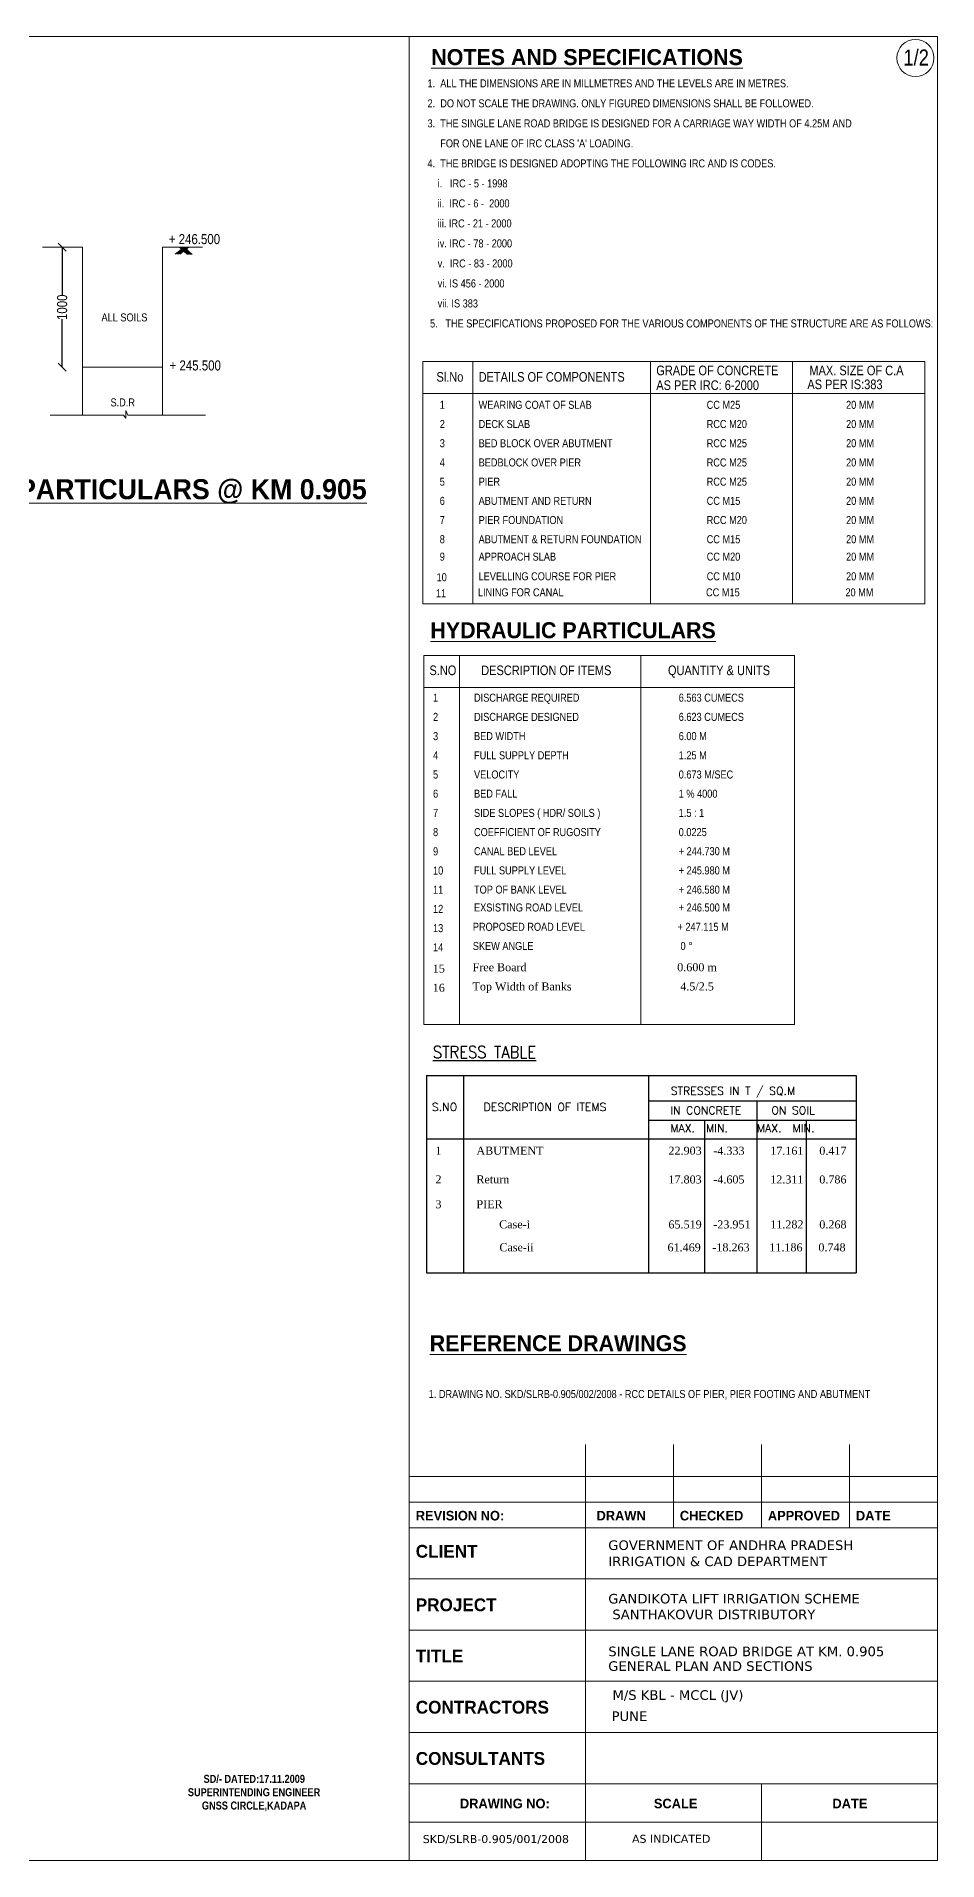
# Model space of a CAD drawing. Header units: millimetres. Extents: x 449716 to 511022, y -37103 to 8494.
# Drawn here: x 488504 to 511022, y -37103 to 8494 of the extents above; entities that cross this region are included whole.
import ezdxf
from ezdxf.enums import TextEntityAlignment as Align

# ---------------------------------------------------------------- set-up
doc = ezdxf.new("R2010")
doc.units = ezdxf.units.MM
doc.header["$LTSCALE"] = 300
doc.header["$MEASUREMENT"] = 0
doc.layers.add('DWG TEXT', color=3, linetype='Continuous', lineweight=25)
doc.layers.add('MAIN', color=7, linetype='Continuous')
doc.layers.add('NOTES', color=7, linetype='Continuous')
doc.styles.add('ARIAL', font='times.ttf')
doc.styles.add('ARIAL NARROW', font='ARIALN.TTF', dxfattribs={"height": 250})
doc.styles.add('CITYBLUEPR', font='cityb___.ttf')
doc.styles.add('ROMANS', font='romans')
doc.styles.add('ROMANT', font='romant')
doc.styles.add('VERDANA', font='verdana.ttf')
doc.dimstyles.get("Standard").update_dxf_attribs({"dimtxt": 200, "dimasz": 200, "dimexe": 0.18, "dimexo": 0.0625, "dimgap": 0.09, "dimtad": 0, "dimdec": 0, "dimzin": 0, "dimdsep": 46, "dimtxsty": 'ARIAL NARROW', "dimcen": 0.0851, "dimdle": 0.1, "dimse1": 1, "dimse2": 1, "dimadec": 0, "dimazin": 0, "dimtfac": 1, "dimtdec": 0, "dimtofl": 0, "dimtmove": 0, "dimatfit": 3, "dimfxl": 1, "dimtolj": 1, "dimtzin": 0, "dimarcsym": 0})

# ---------------------------------------------------------------- blocks, each defined once
blk = doc.blocks.new('_Oblique')
at = {"color": 0, "linetype": 'ByBlock', "lineweight": -2}
blk.add_line((-0.5, -0.5), (0.5, 0.5), dxfattribs=at)
blk = doc.blocks.new('*D35')
at = {"layer": 'Defpoints', "color": 0, "lineweight": 9, "transparency": 16777216}
for p in [(489654, 3224), (489146, 224), (489654, 224)]:
    blk.add_point(p, dxfattribs=at)
at = {"layer": 'MAIN', "color": 0, "lineweight": -2, "transparency": 16777216}
for p, q in [((489146, 3225), (489146, 2021)), ((489146, 224), (489146, 1428))]:
    blk.add_line(p, q, dxfattribs=at)
at = {"layer": 'MAIN', "color": 0, "lineweight": -2, "transparency": 16777216, "xscale": 200, "yscale": 200, "zscale": 200}
for p, rotation in [((489146, 3224), 90), ((489146, 224), 270)]:
    blk.add_blockref('_Oblique', p, dxfattribs=dict(at, rotation=rotation))
at = {"layer": 'MAIN', "color": 0, "lineweight": 9, "transparency": 16777216, "insert": (489146, 1724), "char_height": 250, "attachment_point": 5, "rotation": 90, "style": 'ARIAL NARROW'}
blk.add_mtext('\\A1;1000', dxfattribs=at)

msp = doc.modelspace()

# ---------------------------------------------------------------- linework, layer by layer
at = {"color": 0, "linetype": 'ByBlock', "lineweight": 9}
for p, q in [((498187.1, -14981.8), (498187.1, -16204)), ((498187.1, -16204), (507452.1, -16204))]:
    msp.add_line(p, q, dxfattribs=at)
at = {"layer": 'DWG TEXT', "color": 0, "linetype": 'ByBlock'}
for p, q in [((498247, -20256.1), (498247, -22414)), ((498247, -22414), (508987.2, -22414))]:
    msp.add_line(p, q, dxfattribs=at)
at = {"layer": 'MAIN', "color": 0, "lineweight": 9}
for p, q in [((449716, 8493.5), (511022, 8493.5)), ((497822, 8493.5), (497822, -37103)), ((511022, 8493.5), (511022, -37103)), ((488654.3, 3224.4), (489654.3, 3224.4)), ((489654.3, 3224.4), (489654.3, -973.7)), ((491654.3, -973.7), (491654.3, 3224.4)), ((491654.3, 3224.4), (492654.3, 3224.4)), ((492192.7, 3224.2), (491972.4, 3048.1)), ((492231.4, 3224.2), (492011, 3048.1)), ((492231.3, 3224.2), (492011, 3048.1)), ((492270, 3224.2), (492049.6, 3048.1)), ((492270, 3224.2), (492049.6, 3048.1)), ((492074.5, 3224.4), (492280.4, 3042)), ((492308.6, 3224.2), (492088.3, 3048.1)), ((492112.8, 3224.4), (492321.1, 3039.9)), ((492115.5, 3222.1), (492316.5, 3044)), ((492151.5, 3224.2), (492357.2, 3042)), ((492192.7, 3224.2), (492393.8, 3046)), ((489654.3, 224.4), (491654.3, 224.4)), ((498160.6, 369.8), (498160.5, -5686.8)), ((498160.6, 369.8), (510707, 369.8)), ((499406.5, 369.8), (499406.5, -5687.3)), ((503846.6, 369.8), (503846.6, -5687.3)), ((507397, 369.8), (507397, -5687.3)), ((510707, 369.8), (510707, -5686.8)), ((498160.6, -430.2), (510707, -430.2)), ((488842, -973.7), (490682.7, -973.7)), ((490784.2, -973.7), (492726.5, -973.7)), ((498161, -5587.8), (498160.5, -5587.3)), ((498160.5, -5686.8), (498161, -5687.3)), ((498161, -5687.3), (510706.5, -5687.3)), ((510706.5, -5687.3), (510707, -5686.8)), ((498187.1, -6981.8), (507452.1, -6981.8)), ((498187.1, -6981.8), (498187.1, -14981.8)), ((499076.8, -6981.8), (499076.8, -16204)), ((503607.8, -6981.8), (503607.8, -16204)), ((507452.1, -6981.8), (507452.1, -16204)), ((498187.1, -7781.8), (507452.1, -7781.8)), ((502222, -26703), (502222, -37103)), ((504422, -26703), (504422, -28783)), ((506622, -26703), (506622, -28783)), ((508822, -26703), (508822, -28783)), ((497822, -27503), (511022, -27503)), ((497822, -28143), (511022, -28143)), ((497822, -28783), (511022, -28783)), ((497822, -30063), (511022, -30063)), ((511022, -30063), (511022, -37103)), ((497822, -31343), (511022, -31343)), ((497822, -32623), (511022, -32623)), ((497822, -33903), (511022, -33903)), ((497822, -35183), (511022, -35183)), ((506622, -35183), (506622, -37103)), ((511022, -36143), (497822, -36143)), ((449716, -37103), (511022, -37103))]:
    msp.add_line(p, q, dxfattribs=at)
msp.add_lwpolyline([(490784.2, -973.7), (490740.5, -856.6), (490740.5, -973.7), (490740.5, -1046.1), (490682.7, -973.7)], dxfattribs=at)
msp.add_circle((510470.1, 7956.3), 463.3, dxfattribs=at)
at = {"layer": 'NOTES', "color": 0, "linetype": 'ByBlock'}
for p, q in [((498247, -17475.5), (498247, -20256.1)), ((498247, -17475.5), (508987.2, -17475.5)), ((499179.1, -17475.5), (499179.1, -22414)), ((503797.2, -17475.5), (503797.2, -22414)), ((508987.2, -17475.5), (508987.2, -22414)), ((503797.2, -18110.6), (508987.2, -18110.6)), ((506508.7, -18110.6), (506508.7, -22414)), ((503797.2, -18597.5), (508987.2, -18597.5)), ((505195.3, -18597.5), (505195.3, -22414)), ((507737.4, -18597.5), (507737.4, -22414)), ((498247, -19058.8), (508987.2, -19058.8))]:
    msp.add_line(p, q, dxfattribs=at)

# ---------------------------------------------------------------- texts
at = {"color": 0}
for s, style, p in [('15', 'ARIAL', (498407.9, -14905.9)), ('Free Board', 'ARIAL', (499401.9, -14873.1)), ('0.600 m', 'ARIAL', (504517.2, -14873.1)), ('16', 'ARIAL', (498407.9, -15385.9)), ('Top Width of Banks', 'ARIAL', (499401.9, -15353.1)), ('4.5/2.5', 'ARIAL', (504593.5, -15353.1)), ('       STRESSES IN T / SQ.M', 'ROMANS', (503311.3, -17964.4)), ('S.NO', 'ROMANS', (498385, -18366.6)), ('DESCRIPTION OF ITEMS', 'ROMANS', (499678.2, -18366.6)), ('IN CONCRETE    ON SOIL', 'ROMANS', (504345.1, -18451.3)), ('MAX.  MIN.    MAX.  MIN.', 'ROMANS', (504345.1, -18895.9)), ('1', 'ARIAL', (498474.7, -19458)), ('ABUTMENT', 'ARIAL', (499498.9, -19458)), ('22.903', 'ARIAL', (504297.7, -19460)), ('-4.333', 'ARIAL', (505418.2, -19460)), ('17.161', 'ARIAL', (506841.7, -19460)), ('0.417', 'ARIAL', (508068.2, -19460)), ('2', 'ARIAL', (498474.7, -20175.7)), ('Return', 'ARIAL', (499498.9, -20175.7)), ('17.803', 'ARIAL', (504297.7, -20177.7)), ('-4.605', 'ARIAL', (505418.2, -20177.7)), ('12.311', 'ARIAL', (506841.7, -20177.7)), ('0.786', 'ARIAL', (508068.2, -20177.7)), ('3', 'ARIAL', (498474.7, -20798)), ('PIER', 'ARIAL', (499498.9, -20798)), (' Case-i', 'ARIAL', (499991.3, -21300.2)), ('65.519', 'ARIAL', (504297.7, -21302.2)), ('-23.951', 'ARIAL', (505418.2, -21302.2)), ('11.282', 'ARIAL', (506841.7, -21302.2)), ('0.268', 'ARIAL', (508068.2, -21302.2)), ('Case-ii', 'ARIAL', (500073.4, -21874.2)), ('61.469', 'ARIAL', (504274.3, -21876.1)), ('-18.263', 'ARIAL', (505394.8, -21876.1)), ('11.186', 'ARIAL', (506818.3, -21876.1)), ('0.748', 'ARIAL', (508044.8, -21876.1))]:
    msp.add_text(s, height=200, dxfattribs=dict(at, style=style)).set_placement(p)
at = {"color": 0, "style": 'ROMANT', "width": 0.9}
msp.add_text('%%USTRESS TABLE', height=300, dxfattribs=at).set_placement((498408.5, -17042.2))
at = {"layer": 'DWG TEXT', "color": 0, "linetype": 'ByBlock', "insert": (490052.3, -34961.7), "char_height": 200, "width": 7769.705, "attachment_point": 1}
msp.add_mtext('\\pi2627.48534;{\\fArial Narrow|b1|i0|c0|p34;SD/- DATED:17.11.2009\\P\\pi2235.05696;SUPERINTENDING ENGINEER\\P\\pi2586.353;GNSS CIRCLE,KADAPA}', dxfattribs=at)
at = {"layer": 'MAIN', "color": 0, "lineweight": 9}
for s, height, style, p in [('%%UNOTES AND SPECIFICATIONS', 400, 'CITYBLUEPR', (498371.1, 7778.8)), ('1/2', 400, 'ARIAL NARROW', (510169.6, 7767.3)), ('+ 246.500', 250, 'ARIAL NARROW', (491810.4, 3303.6)), ('+ 245.500', 250, 'ARIAL NARROW', (491830.9, 145.7)), ('Sl.No     ', 240, 'ARIAL NARROW', (498500.2, -135.5)), ('DETAILS OF COMPONENTS', 240, 'ARIAL NARROW', (499553.7, -135.5)), ('GRADE OF CONCRETE', 240, 'ARIAL NARROW', (503993.9, 25.9)), ('MAX. SIZE OF C.A', 240, 'ARIAL NARROW', (507820.5, 25.9)), ('AS PER IRC: 6-2000', 240, 'ARIAL NARROW', (503993.9, -343)), ('AS PER IS:383', 240, 'ARIAL NARROW', (507769.1, -322.5)), ('1', 200, 'ARIAL NARROW', (498582.1, -814.3)), ('WEARING COAT OF SLAB', 200, 'ARIAL NARROW', (499553.7, -814.3)), ('CC M25', 200, 'ARIAL NARROW', (505253.7, -814.3)), ('20 MM', 200, 'ARIAL NARROW', (508736.8, -814.3)), ('2', 200, 'ARIAL NARROW', (498582.1, -1294.3)), ('DECK SLAB', 200, 'ARIAL NARROW', (499553.7, -1294.3)), ('RCC M20', 200, 'ARIAL NARROW', (505253.7, -1294.3)), ('20 MM', 200, 'ARIAL NARROW', (508736.8, -1294.3)), ('3', 200, 'ARIAL NARROW', (498582.1, -1774.3)), ('BED BLOCK OVER ABUTMENT', 200, 'ARIAL NARROW', (499553.7, -1774.3)), ('RCC M25', 200, 'ARIAL NARROW', (505253.7, -1774.3)), ('20 MM', 200, 'ARIAL NARROW', (508736.8, -1774.3)), ('4', 200, 'ARIAL NARROW', (498582.1, -2254.3)), ('BEDBLOCK OVER PIER', 200, 'ARIAL NARROW', (499553.7, -2254.3)), ('RCC M25', 200, 'ARIAL NARROW', (505253.7, -2254.3)), ('20 MM', 200, 'ARIAL NARROW', (508736.8, -2254.3)), ('5', 200, 'ARIAL NARROW', (498582.1, -2734.3)), ('PIER', 200, 'ARIAL NARROW', (499553.7, -2734.3)), ('RCC M25', 200, 'ARIAL NARROW', (505253.7, -2734.3)), ('20 MM', 200, 'ARIAL NARROW', (508736.8, -2734.3)), ('6', 200, 'ARIAL NARROW', (498582.1, -3214.3)), ('ABUTMENT AND RETURN', 200, 'ARIAL NARROW', (499553.7, -3214.3)), ('CC M15', 200, 'ARIAL NARROW', (505253.7, -3214.3)), ('20 MM', 200, 'ARIAL NARROW', (508736.8, -3214.3)), ('7', 200, 'ARIAL NARROW', (498582.1, -3694.3)), ('PIER FOUNDATION', 200, 'ARIAL NARROW', (499553.7, -3694.3)), ('RCC M20', 200, 'ARIAL NARROW', (505253.7, -3694.3)), ('20 MM', 200, 'ARIAL NARROW', (508736.8, -3694.3)), ('8', 200, 'ARIAL NARROW', (498582.1, -4174.3)), ('ABUTMENT & RETURN FOUNDATION', 200, 'ARIAL NARROW', (499553.7, -4174.3)), ('CC M15', 200, 'ARIAL NARROW', (505253.7, -4174.3)), ('20 MM', 200, 'ARIAL NARROW', (508736.8, -4174.3)), ('9', 200, 'ARIAL NARROW', (498582.1, -4609.3)), ('APPROACH SLAB', 200, 'ARIAL NARROW', (499553.7, -4609.3)), ('CC M20', 200, 'ARIAL NARROW', (505253.7, -4609.3)), ('20 MM', 200, 'ARIAL NARROW', (508736.8, -4609.3)), ('10', 200, 'ARIAL NARROW', (498502.9, -5123.1)), ('LEVELLING COURSE FOR PIER', 200, 'ARIAL NARROW', (499553.7, -5100.5)), ('CC M10', 200, 'ARIAL NARROW', (505253.7, -5100.6)), ('20 MM', 200, 'ARIAL NARROW', (508736.8, -5100.6)), ('11', 200, 'ARIAL NARROW', (498486.9, -5524)), ('LINING FOR CANAL', 200, 'ARIAL NARROW', (499537.6, -5501.4)), ('CC M15', 200, 'ARIAL NARROW', (505237.6, -5501.4)), ('20 MM', 200, 'ARIAL NARROW', (508720.7, -5501.5)), ('%%UHYDRAULIC PARTICULARS', 400, 'CITYBLUEPR', (498348.6, -6548.5)), ('S.NO', 240, 'ARIAL NARROW', (498325.1, -7470.7)), ('DESCRIPTION OF ITEMS', 240, 'ARIAL NARROW', (499618.4, -7470.7)), ('QUANTITY & UNITS', 240, 'ARIAL NARROW', (504285.2, -7470.7)), ('1', 200, 'ARIAL NARROW', (498414.8, -8135)), ('DISCHARGE REQUIRED', 200, 'ARIAL NARROW', (499439, -8135)), ('6.563 CUMECS', 200, 'ARIAL NARROW', (504554.3, -8135)), ('2', 200, 'ARIAL NARROW', (498414.8, -8615)), ('DISCHARGE DESIGNED', 200, 'ARIAL NARROW', (499439, -8615)), ('6.623 CUMECS', 200, 'ARIAL NARROW', (504554.3, -8615)), ('3', 200, 'ARIAL NARROW', (498414.8, -9095)), ('BED WIDTH', 200, 'ARIAL NARROW', (499439, -9095)), ('6.00 M', 200, 'ARIAL NARROW', (504554.3, -9095)), ('4', 200, 'ARIAL NARROW', (498414.8, -9575)), ('FULL SUPPLY DEPTH', 200, 'ARIAL NARROW', (499439, -9575)), ('1.25 M', 200, 'ARIAL NARROW', (504554.3, -9575)), ('5', 200, 'ARIAL NARROW', (498414.8, -10055)), ('VELOCITY', 200, 'ARIAL NARROW', (499439, -10055)), ('0.673 M/SEC', 200, 'ARIAL NARROW', (504554.3, -10055)), ('6', 200, 'ARIAL NARROW', (498414.8, -10535)), ('BED FALL', 200, 'ARIAL NARROW', (499439, -10535)), ('1 %%% 4000', 200, 'ARIAL NARROW', (504554.3, -10535)), ('7', 200, 'ARIAL NARROW', (498414.8, -11015)), ('SIDE SLOPES ( HDR/ SOILS )', 200, 'ARIAL NARROW', (499439, -11015)), ('1.5 : 1', 200, 'ARIAL NARROW', (504554.3, -11015)), ('8', 200, 'ARIAL NARROW', (498414.8, -11495)), ('COEFFICIENT OF RUGOSITY', 200, 'ARIAL NARROW', (499439, -11495)), ('0.0225', 200, 'ARIAL NARROW', (504554.3, -11495)), ('9', 200, 'ARIAL NARROW', (498414.8, -11975)), ('CANAL BED LEVEL', 200, 'ARIAL NARROW', (499439, -11972.4)), ('+ 244.730 M  ', 200, 'ARIAL NARROW', (504554.1, -11972.4)), ('10', 200, 'ARIAL NARROW', (498414.8, -12455)), ('FULL SUPPLY LEVEL', 200, 'ARIAL NARROW', (499439, -12452.4)), ('+ 245.980 M  ', 200, 'ARIAL NARROW', (504554.1, -12452.4)), ('11', 200, 'ARIAL NARROW', (498414.8, -12935)), ('TOP OF BANK LEVEL', 200, 'ARIAL NARROW', (499439, -12932.4)), ('+ 246.580 M   ', 200, 'ARIAL NARROW', (504554.1, -12932.4)), ('12', 200, 'ARIAL NARROW', (498414.8, -13415)), ('EXSISTING ROAD LEVEL', 200, 'ARIAL NARROW', (499439, -13379.6)), ('+ 246.500 M', 200, 'ARIAL NARROW', (504554.3, -13379.6)), ('PROPOSED ROAD LEVEL', 200, 'ARIAL NARROW', (499408.8, -13862.2)), ('+ 247.115 M', 200, 'ARIAL NARROW', (504524.1, -13862.2)), ('13', 200, 'ARIAL NARROW', (498414.8, -13895)), ('14', 200, 'ARIAL NARROW', (498414.8, -14375)), ('SKEW ANGLE', 200, 'ARIAL NARROW', (499408.8, -14342.2)), ('0 %%D', 200, 'ARIAL NARROW', (504600.4, -14342.2)), ('%%UREFERENCE DRAWINGS', 400, 'CITYBLUEPR', (498330.8, -24372.3)), ('1. DRAWING NO. SKD/SLRB-0.905/002/2008 - RCC DETAILS OF PIER, PIER FOOTING AND ABUTMENT', 200, 'ARIAL NARROW', (498306.1, -25541.5)), ('REVISION NO:', 240, 'CITYBLUEPR', (497982.5, -28601.9)), ('DRAWN', 240, 'CITYBLUEPR', (502500.2, -28601.9)), ('CHECKED', 240, 'CITYBLUEPR', (504582.5, -28601.9)), ('APPROVED', 240, 'CITYBLUEPR', (506782.5, -28601.9)), ('DATE', 240, 'CITYBLUEPR', (508982.5, -28601.9)), ('GOVERNMENT OF ANDHRA PRADESH', 240, 'VERDANA', (502794.1, -29340.4)), ('CLIENT', 320, 'CITYBLUEPR', (497982.5, -29533.6)), ('IRRIGATION & CAD DEPARTMENT', 240, 'VERDANA', (502794.1, -29744.8)), ('PROJECT', 320, 'CITYBLUEPR', (497982.5, -30871.1)), ('GANDIKOTA LIFT IRRIGATION SCHEME', 240, 'VERDANA', (502794.1, -30677.9)), ('SANTHAKOVUR DISTRIBUTORY ', 240, 'VERDANA', (502895.9, -31070.9)), ('TITLE', 320, 'CITYBLUEPR', (497982.5, -32151.1)), ('SINGLE LANE ROAD BRIDGE AT KM. 0.905', 240, 'VERDANA', (502794.1, -31995.2)), ('GENERAL PLAN AND SECTIONS', 240, 'VERDANA', (502794.1, -32362.4)), ('CONTRACTORS', 320, 'CITYBLUEPR', (497982.5, -33431.1)), ('M/S KBL - MCCL (JV)', 240, 'VERDANA', (502898.3, -33086.3)), ('PUNE', 240, 'VERDANA', (502877.3, -33613.9)), ('CONSULTANTS', 320, 'CITYBLUEPR', (497982.5, -34711.1)), ('DRAWING NO:', 240, 'CITYBLUEPR', (499085.5, -35798.2)), ('SCALE', 240, 'CITYBLUEPR', (503933.9, -35798.2)), ('DATE', 240, 'CITYBLUEPR', (508396.2, -35798.2)), ('SKD/SLRB-0.905/001/2008', 200, 'VERDANA', (498157.3, -36666.4)), ('AS INDICATED', 200, 'VERDANA', (503387.3, -36660.1))]:
    msp.add_text(s, height=height, dxfattribs=dict(at, style=style)).set_placement(p)
at = {"layer": 'MAIN', "color": 0, "lineweight": 9, "style": 'CITYBLUEPR'}
msp.add_text('%%UTRAIL PIT PARTICULARS @ KM 0.905', height=500, dxfattribs=at).set_placement((490709.8, -3073.3), align=Align.CENTER)
at = {"layer": 'MAIN', "color": 0, "lineweight": 9, "insert": (498276.4, 7421.6), "char_height": 200, "width": 15776.667, "attachment_point": 1, "line_spacing_factor": 1.5, "style": 'CITYBLUEPR'}
msp.add_mtext("{\\fArial Narrow|b0|i0|c0|p34;1.  ALL THE DIMENSIONS ARE IN MILLMETRES AND THE LEVELS ARE IN METRES.\\P2.  DO NOT SCALE THE DRAWING. ONLY FIGURED DIMENSIONS SHALL BE FOLLOWED.\\P3.  THE SINGLE LANE ROAD BRIDGE IS DESIGNED FOR A CARRIAGE WAY WIDTH OF 4.25M AND\\P     FOR ONE LANE OF IRC CLASS 'A' LOADING.\\P4.  THE BRIDGE IS DESIGNED ADOPTING THE FOLLOWING IRC AND IS CODES.\\P    i.   IRC - 5 - 1998\\P    ii.  IRC - 6 -  2000\\P    iii. IRC - 21 - 2000\\P    iv. IRC - 78 - 2000\\P    v.  IRC - 83 - 2000\\P    vi. IS 456 - 2000\\P    vii. IS 383\\P 5.   THE SPECIFICATIONS PROPOSED FOR THE VARIOUS COMPONENTS OF THE STRUCTURE ARE AS FOLLOWS:}", dxfattribs=at)
at = {"layer": 'MAIN', "color": 0, "lineweight": 9, "char_height": 200, "attachment_point": 4, "style": 'ARIAL NARROW'}
for s, insert in [('\\PALL SOILS', (490129.5, 1636.4)), ('S.D.R', (490354, -655))]:
    msp.add_mtext(s, dxfattribs=dict(at, insert=insert))

# ---------------------------------------------------------------- dimensions: what is measured, and where the dimension line sits
at = {"layer": 'MAIN', "color": 0, "lineweight": 9}
dim = msp.add_linear_dim(base=(489145.6, 224.4), p1=(489654.3, 3224.4), p2=(489654.3, 224.4), angle=90, text='1000', dimstyle='Standard', override={"dimtxt": 250, "dimblk1": 'Oblique', "dimblk2": 'Oblique', "dimsah": 1}, dxfattribs=at)
dim.commit()
dim.dimension.update_dxf_attribs({"geometry": '*D35', "text_midpoint": (489145.6, 1724.4)})

doc.saveas('drawing.dxf')
